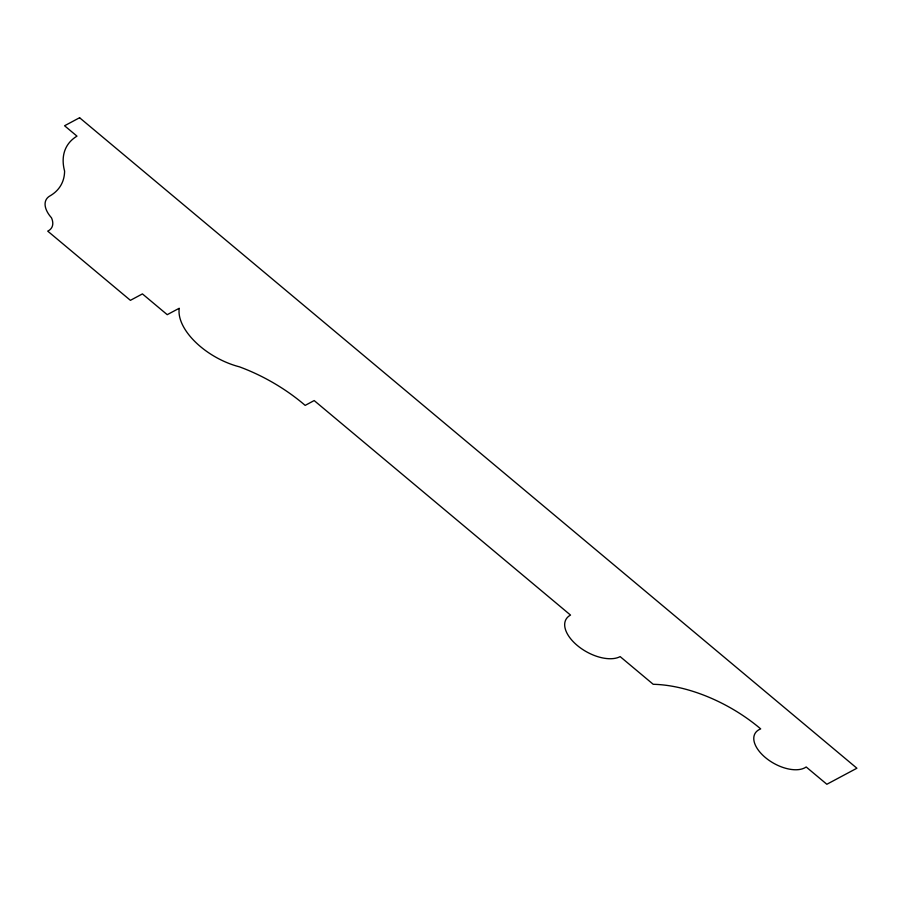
<?xml version="1.0" encoding="UTF-8"?>
<svg xmlns="http://www.w3.org/2000/svg" width="902" height="902" viewBox="0 0 902 902"><rect width="100%" height="100%" fill="white"/><g stroke="black" fill="none" stroke-linecap="round" stroke-linejoin="round"><path stroke-width="1.35" d="M79.59 117.734L64.572 125.761L76.974 136.134A88.982 48.201 29.3 0 0 64.594 171.098A90.245 48.888 29.3 0 1 49.948 195.926A29.247 15.841 29.3 0 0 51.47 217.788A26.181 14.184 29.3 0 1 47.716 231.126L130.407 300.332L142.426 293.905L167.231 314.674L179.25 308.247A57.176 30.972 29.3 0 0 239.402 366.821A120.597 65.327 29.3 0 1 305.169 405.381L314.178 400.567L570.526 615.085A33.645 18.232 29.3 0 0 577.303 645.482A33.645 18.232 29.3 0 0 620.148 656.611L653.217 684.291A111.047 60.152 29.3 0 1 760.702 728.906A30.961 16.766 29.3 0 0 765.403 757.567A30.961 16.766 29.3 0 0 806.174 766.971L826.852 784.266L856.9 768.222L79.59 117.734"/></g></svg>
